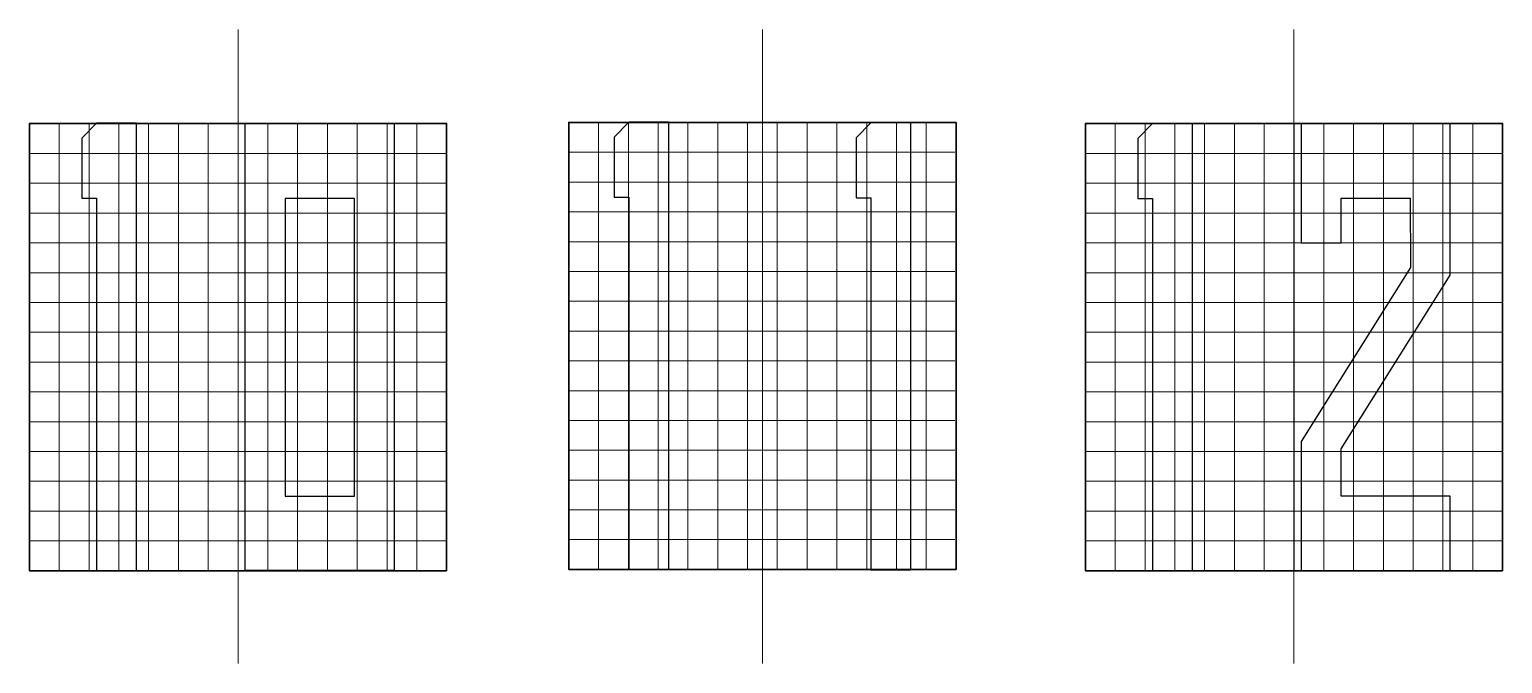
# Model space of a CAD drawing. Header units: millimetres. Extents: x -187 to 68, y -53 to 125.
# Drawn here: x -185 to -117.3, y 9.2 to 38.4 of the extents above; entities that cross this region are included whole.
import ezdxf
from ezdxf.lldxf.tags import DXFTag

# ---------------------------------------------------------------- set-up
doc = ezdxf.new("R2010")
doc.units = ezdxf.units.MM
doc.header["$MEASUREMENT"] = 0
doc.layers.add('ESQUEMA', color=7, linetype='Continuous')
tags = doc.linetypes.add('New Line10', pattern=[0.8, 0.5, -0.1, 0.1, -0.1]).pattern_tags.tags
tags[10:11] = [DXFTag(74, 4), DXFTag(75, 0), DXFTag(340, '0'), DXFTag(46, 1.0), DXFTag(50, 0.0), DXFTag(44, 0.0), DXFTag(45, 0.0)]
tags[8:9] = [DXFTag(74, 4), DXFTag(75, 0), DXFTag(340, '0'), DXFTag(46, 1.0), DXFTag(50, 0.0), DXFTag(44, 0.0), DXFTag(45, 0.0)]
tags[6:7] = [DXFTag(74, 4), DXFTag(75, 0), DXFTag(340, '0'), DXFTag(46, 1.0), DXFTag(50, 0.0), DXFTag(44, 0.0), DXFTag(45, 0.0)]
tags[4:5] = [DXFTag(74, 4), DXFTag(75, 0), DXFTag(340, '0'), DXFTag(46, 1.0), DXFTag(50, 0.0), DXFTag(44, 0.0), DXFTag(45, 0.0)]
tags = doc.linetypes.add('New Line11', pattern=[0.8, 0.5, -0.1, 0.1, -0.1]).pattern_tags.tags
tags[10:11] = [DXFTag(74, 4), DXFTag(75, 0), DXFTag(340, '0'), DXFTag(46, 1.0), DXFTag(50, 0.0), DXFTag(44, 0.0), DXFTag(45, 0.0)]
tags[8:9] = [DXFTag(74, 4), DXFTag(75, 0), DXFTag(340, '0'), DXFTag(46, 1.0), DXFTag(50, 0.0), DXFTag(44, 0.0), DXFTag(45, 0.0)]
tags[6:7] = [DXFTag(74, 4), DXFTag(75, 0), DXFTag(340, '0'), DXFTag(46, 1.0), DXFTag(50, 0.0), DXFTag(44, 0.0), DXFTag(45, 0.0)]
tags[4:5] = [DXFTag(74, 4), DXFTag(75, 0), DXFTag(340, '0'), DXFTag(46, 1.0), DXFTag(50, 0.0), DXFTag(44, 0.0), DXFTag(45, 0.0)]
tags = doc.linetypes.add('New Line12', pattern=[0.8, 0.5, -0.1, 0.1, -0.1]).pattern_tags.tags
tags[10:11] = [DXFTag(74, 4), DXFTag(75, 0), DXFTag(340, '0'), DXFTag(46, 1.0), DXFTag(50, 0.0), DXFTag(44, 0.0), DXFTag(45, 0.0)]
tags[8:9] = [DXFTag(74, 4), DXFTag(75, 0), DXFTag(340, '0'), DXFTag(46, 1.0), DXFTag(50, 0.0), DXFTag(44, 0.0), DXFTag(45, 0.0)]
tags[6:7] = [DXFTag(74, 4), DXFTag(75, 0), DXFTag(340, '0'), DXFTag(46, 1.0), DXFTag(50, 0.0), DXFTag(44, 0.0), DXFTag(45, 0.0)]
tags[4:5] = [DXFTag(74, 4), DXFTag(75, 0), DXFTag(340, '0'), DXFTag(46, 1.0), DXFTag(50, 0.0), DXFTag(44, 0.0), DXFTag(45, 0.0)]

msp = doc.modelspace()

# ---------------------------------------------------------------- linework, layer by layer
at = {"layer": 'ESQUEMA', "color": 250, "linetype": 'New Line10', "lineweight": 15}
msp.add_open_spline([(-175.4564, 38.3657), (-175.4564, 38.3657), (-175.4564, 9.2351), (-175.4564, 9.2351)], degree=3, dxfattribs=at)
at = {"layer": 'ESQUEMA', "color": 250, "linetype": 'New Line11', "lineweight": 15}
msp.add_open_spline([(-151.3594, 38.3657), (-151.3594, 38.3657), (-151.3594, 9.2351), (-151.3594, 9.2351)], degree=3, dxfattribs=at)
at = {"layer": 'ESQUEMA', "color": 250, "linetype": 'New Line12', "lineweight": 15}
msp.add_open_spline([(-126.933, 38.3657), (-126.933, 38.3657), (-126.933, 9.2351), (-126.933, 9.2351)], degree=3, dxfattribs=at)
at = {"layer": 'ESQUEMA', "color": 154, "lineweight": 30}
for points in [[(-165.8732, 13.501), (-165.8732, 13.501), (-165.8732, 34.039), (-165.8732, 34.039), (-165.8732, 34.039), (-165.8732, 34.039), (-185.0393, 34.0387), (-185.0393, 34.0387), (-185.0393, 34.0387), (-185.0393, 34.0387), (-185.0393, 13.5014), (-185.0393, 13.5014), (-185.0393, 13.5014), (-185.0393, 13.5014), (-165.8732, 13.501), (-165.8732, 13.501)], [(-142.46, 34.0936), (-142.46, 34.0936), (-160.259, 34.0936), (-160.259, 34.0936), (-160.259, 34.0936), (-160.259, 34.0936), (-160.259, 13.5563), (-160.259, 13.5563), (-160.259, 13.5563), (-160.259, 13.5563), (-142.46, 13.5563), (-142.46, 13.5563), (-142.46, 13.5563), (-142.46, 13.5563), (-142.46, 34.0936), (-142.46, 34.0936)], [(-117.3497, 13.501), (-117.3497, 13.501), (-117.3497, 34.039), (-117.3497, 34.039), (-117.3497, 34.039), (-117.3497, 34.039), (-136.5162, 34.0387), (-136.5162, 34.0387), (-136.5162, 34.0387), (-136.5162, 34.0387), (-136.5162, 13.5014), (-136.5162, 13.5014), (-136.5162, 13.5014), (-136.5162, 13.5014), (-117.3497, 13.501), (-117.3497, 13.501)]]:
    msp.add_open_spline(points, degree=3, knots=[0, 0, 0, 0, 0.2, 0.2, 0.2, 0.2, 0.4, 0.4, 0.4, 0.4, 0.6, 0.6, 0.6, 0.6, 1, 1, 1, 1], dxfattribs=at)
at = {"layer": 'ESQUEMA', "color": 154, "lineweight": 15}
for points in [[(-185.0393, 34.0386), (-185.0393, 34.0386), (-185.0393, 13.5013), (-185.0393, 13.5013)], [(-183.6702, 34.0386), (-183.6702, 34.0386), (-183.6702, 13.5013), (-183.6702, 13.5013)], [(-182.3008, 34.0386), (-182.3008, 34.0386), (-182.3008, 13.5013), (-182.3008, 13.5013)], [(-180.9317, 34.0386), (-180.9317, 34.0386), (-180.9317, 13.5013), (-180.9317, 13.5013)], [(-179.5627, 34.039), (-179.5627, 34.039), (-179.5627, 13.5013), (-179.5627, 13.5013)], [(-178.1936, 34.039), (-178.1936, 34.039), (-178.1936, 13.5013), (-178.1936, 13.5013)], [(-176.8245, 34.039), (-176.8245, 34.039), (-176.8245, 13.5013), (-176.8245, 13.5013)], [(-175.4554, 34.039), (-175.4554, 34.039), (-175.4554, 13.5013), (-175.4554, 13.5013)], [(-174.0867, 34.039), (-174.0867, 34.039), (-174.0867, 13.5013), (-174.0867, 13.5013)], [(-172.7173, 34.039), (-172.7173, 34.039), (-172.7173, 13.5013), (-172.7173, 13.5013)], [(-171.3482, 34.039), (-171.3482, 34.039), (-171.3482, 13.5013), (-171.3482, 13.5013)], [(-169.9791, 34.039), (-169.9791, 34.039), (-169.9791, 13.5013), (-169.9791, 13.5013)], [(-168.6097, 34.039), (-168.6097, 34.039), (-168.6097, 13.5013), (-168.6097, 13.5013)], [(-167.2409, 34.0393), (-167.2409, 34.0393), (-167.2409, 13.5013), (-167.2409, 13.5013)], [(-158.8898, 34.0934), (-158.8898, 34.0934), (-158.8898, 13.5561), (-158.8898, 13.5561)], [(-157.5203, 34.0934), (-157.5203, 34.0934), (-157.5203, 13.5561), (-157.5203, 13.5561)], [(-156.1513, 34.0934), (-156.1513, 34.0934), (-156.1513, 13.5561), (-156.1513, 13.5561)], [(-154.7821, 34.0934), (-154.7821, 34.0934), (-154.7821, 13.5561), (-154.7821, 13.5561)], [(-153.4128, 34.0934), (-153.4128, 34.0934), (-153.4128, 13.5561), (-153.4128, 13.5561)], [(-152.0437, 34.0934), (-152.0437, 34.0934), (-152.0437, 13.5561), (-152.0437, 13.5561)], [(-150.6749, 34.0934), (-150.6749, 34.0934), (-150.6749, 13.5561), (-150.6749, 13.5561)], [(-149.3054, 34.0934), (-149.3054, 34.0934), (-149.3054, 13.5561), (-149.3054, 13.5561)], [(-147.9365, 34.0934), (-147.9365, 34.0934), (-147.9365, 13.5561), (-147.9365, 13.5561)], [(-146.5673, 34.0934), (-146.5673, 34.0934), (-146.5673, 13.5561), (-146.5673, 13.5561)], [(-145.1978, 34.0934), (-145.1978, 34.0934), (-145.1978, 13.5561), (-145.1978, 13.5561)], [(-143.8291, 34.0934), (-143.8291, 34.0934), (-143.8291, 13.5561), (-143.8291, 13.5561)], [(-136.516, 34.0386), (-136.516, 34.0386), (-136.516, 13.5013), (-136.516, 13.5013)], [(-135.1469, 34.0386), (-135.1469, 34.0386), (-135.1469, 13.5013), (-135.1469, 13.5013)], [(-133.7775, 34.0386), (-133.7775, 34.0386), (-133.7775, 13.5013), (-133.7775, 13.5013)], [(-132.4083, 34.0386), (-132.4083, 34.0386), (-132.4083, 13.5013), (-132.4083, 13.5013)], [(-131.0393, 34.039), (-131.0393, 34.039), (-131.0393, 13.5013), (-131.0393, 13.5013)], [(-129.6701, 34.039), (-129.6701, 34.039), (-129.6701, 13.5013), (-129.6701, 13.5013)], [(-128.301, 34.039), (-128.301, 34.039), (-128.301, 13.5013), (-128.301, 13.5013)], [(-126.9319, 34.039), (-126.9319, 34.039), (-126.9319, 13.5013), (-126.9319, 13.5013)], [(-125.563, 34.039), (-125.563, 34.039), (-125.563, 13.5013), (-125.563, 13.5013)], [(-124.1936, 34.039), (-124.1936, 34.039), (-124.1936, 13.5013), (-124.1936, 13.5013)], [(-122.8247, 34.039), (-122.8247, 34.039), (-122.8247, 13.5013), (-122.8247, 13.5013)], [(-121.4556, 34.039), (-121.4556, 34.039), (-121.4556, 13.5013), (-121.4556, 13.5013)], [(-120.0863, 34.039), (-120.0863, 34.039), (-120.0863, 13.5013), (-120.0863, 13.5013)], [(-118.7173, 34.0393), (-118.7173, 34.0393), (-118.7173, 13.5013), (-118.7173, 13.5013)], [(-185.0393, 32.6696), (-185.0393, 32.6696), (-165.8733, 32.6696), (-165.8733, 32.6696)], [(-160.2589, 32.7243), (-160.2589, 32.7243), (-142.523, 32.7243), (-142.523, 32.7243)], [(-136.516, 32.6696), (-136.516, 32.6696), (-117.3496, 32.6696), (-117.3496, 32.6696)], [(-185.0393, 31.2998), (-185.0393, 31.2998), (-165.8733, 31.2998), (-165.8733, 31.2998)], [(-160.2589, 31.3549), (-160.2589, 31.3549), (-142.523, 31.3549), (-142.523, 31.3549)], [(-136.516, 31.2998), (-136.516, 31.2998), (-117.3496, 31.2998), (-117.3496, 31.2998)], [(-185.0393, 29.931), (-185.0393, 29.931), (-165.8733, 29.931), (-165.8733, 29.931)], [(-160.2589, 29.9858), (-160.2589, 29.9858), (-142.523, 29.9858), (-142.523, 29.9858)], [(-136.516, 29.931), (-136.516, 29.931), (-117.3496, 29.931), (-117.3496, 29.931)], [(-185.0393, 28.5616), (-185.0393, 28.5616), (-165.8733, 28.5616), (-165.8733, 28.5616)], [(-160.2589, 28.6167), (-160.2589, 28.6167), (-142.523, 28.6167), (-142.523, 28.6167)], [(-136.516, 28.5616), (-136.516, 28.5616), (-117.3496, 28.5616), (-117.3496, 28.5616)], [(-185.0393, 27.1922), (-185.0393, 27.1922), (-165.8733, 27.1922), (-165.8733, 27.1922)], [(-160.2589, 27.2476), (-160.2589, 27.2476), (-142.523, 27.2476), (-142.523, 27.2476)], [(-136.516, 27.1922), (-136.516, 27.1922), (-117.3496, 27.1922), (-117.3496, 27.1922)], [(-185.0393, 25.8234), (-185.0393, 25.8234), (-165.8733, 25.8234), (-165.8733, 25.8234)], [(-160.2589, 25.8782), (-160.2589, 25.8782), (-142.523, 25.8782), (-142.523, 25.8782)], [(-136.516, 25.8234), (-136.516, 25.8234), (-117.3496, 25.8234), (-117.3496, 25.8234)], [(-185.0393, 24.4544), (-185.0393, 24.4544), (-165.8733, 24.4544), (-165.8733, 24.4544)], [(-160.2589, 24.5091), (-160.2589, 24.5091), (-142.523, 24.5091), (-142.523, 24.5091)], [(-136.516, 24.4544), (-136.516, 24.4544), (-117.3496, 24.4544), (-117.3496, 24.4544)], [(-185.0393, 23.0849), (-185.0393, 23.0849), (-165.8733, 23.0849), (-165.8733, 23.0849)], [(-160.2589, 23.1404), (-160.2589, 23.1404), (-142.523, 23.1404), (-142.523, 23.1404)], [(-136.516, 23.0849), (-136.516, 23.0849), (-117.3496, 23.0849), (-117.3496, 23.0849)], [(-185.0393, 21.7159), (-185.0393, 21.7159), (-165.8733, 21.7159), (-165.8733, 21.7159)], [(-160.2589, 21.771), (-160.2589, 21.771), (-142.523, 21.771), (-142.523, 21.771)], [(-136.516, 21.7159), (-136.516, 21.7159), (-117.3496, 21.7159), (-117.3496, 21.7159)], [(-185.0393, 20.3468), (-185.0393, 20.3468), (-165.8733, 20.3468), (-165.8733, 20.3468)], [(-160.2589, 20.4016), (-160.2589, 20.4016), (-142.523, 20.4016), (-142.523, 20.4016)], [(-136.516, 20.3468), (-136.516, 20.3468), (-117.3496, 20.3468), (-117.3496, 20.3468)], [(-185.0393, 18.9777), (-185.0393, 18.9777), (-165.8733, 18.9777), (-165.8733, 18.9777)], [(-160.2589, 19.0328), (-160.2589, 19.0328), (-142.523, 19.0328), (-142.523, 19.0328)], [(-136.516, 18.9777), (-136.516, 18.9777), (-117.3496, 18.9777), (-117.3496, 18.9777)], [(-185.0393, 17.6086), (-185.0393, 17.6086), (-165.8733, 17.6086), (-165.8733, 17.6086)], [(-160.2589, 17.6637), (-160.2589, 17.6637), (-142.523, 17.6637), (-142.523, 17.6637)], [(-136.516, 17.6086), (-136.516, 17.6086), (-117.3496, 17.6086), (-117.3496, 17.6086)], [(-160.2589, 16.2943), (-160.2589, 16.2943), (-142.523, 16.2943), (-142.523, 16.2943)], [(-185.0393, 16.2392), (-185.0393, 16.2392), (-165.8733, 16.2392), (-165.8733, 16.2392)], [(-136.516, 16.2392), (-136.516, 16.2392), (-117.3496, 16.2392), (-117.3496, 16.2392)], [(-160.2589, 14.9259), (-160.2589, 14.9259), (-142.523, 14.9259), (-142.523, 14.9259)], [(-185.0393, 14.8705), (-185.0393, 14.8705), (-165.8733, 14.8705), (-165.8733, 14.8705)], [(-136.516, 14.8705), (-136.516, 14.8705), (-117.3496, 14.8705), (-117.3496, 14.8705)]]:
    msp.add_open_spline(points, degree=3, dxfattribs=at)
at = {"layer": 'ESQUEMA', "color": 250}
for points, knots in [([(-182.6374, 33.3706), (-182.6374, 33.3706), (-181.9527, 34.055), (-181.9527, 34.055), (-181.9527, 34.055), (-181.9527, 34.055), (-180.127, 34.0543), (-180.127, 34.0543), (-180.127, 34.0543), (-180.127, 34.0543), (-180.127, 13.5149), (-180.127, 13.5149), (-180.127, 13.5149), (-180.127, 13.5149), (-181.9527, 13.5149), (-181.9527, 13.5149), (-181.9527, 13.5149), (-181.9527, 13.5149), (-181.9527, 30.6179), (-181.9527, 30.6179), (-181.9527, 30.6179), (-181.9527, 30.6179), (-182.6374, 30.6179), (-182.6374, 30.6179), (-182.6374, 30.6179), (-182.6374, 30.6179), (-182.6374, 33.3706), (-182.6374, 33.3706)], [0, 0, 0, 0, 0.125, 0.125, 0.125, 0.125, 0.25, 0.25, 0.25, 0.25, 0.375, 0.375, 0.375, 0.375, 0.5, 0.5, 0.5, 0.5, 0.625, 0.625, 0.625, 0.625, 0.75, 0.75, 0.75, 0.75, 1, 1, 1, 1]), ([(-175.1219, 13.5023), (-175.1219, 13.5023), (-168.2755, 13.5023), (-168.2755, 13.5023), (-168.2755, 13.5023), (-168.2755, 13.5023), (-168.2755, 34.0421), (-168.2755, 34.0421), (-168.2755, 34.0421), (-168.2755, 34.0421), (-175.1219, 34.0421), (-175.1219, 34.0421), (-175.1219, 34.0421), (-175.1219, 34.0421), (-175.1219, 13.5023), (-175.1219, 13.5023)], [0, 0, 0, 0, 0.2, 0.2, 0.2, 0.2, 0.4, 0.4, 0.4, 0.4, 0.6, 0.6, 0.6, 0.6, 1, 1, 1, 1]), ([(-158.1746, 33.4157), (-158.1746, 33.4157), (-157.4899, 34.1005), (-157.4899, 34.1005), (-157.4899, 34.1005), (-157.4899, 34.1005), (-155.6643, 34.0994), (-155.6643, 34.0994), (-155.6643, 34.0994), (-155.6643, 34.0994), (-155.6643, 13.56), (-155.6643, 13.56), (-155.6643, 13.56), (-155.6643, 13.56), (-157.4899, 13.56), (-157.4899, 13.56), (-157.4899, 13.56), (-157.4899, 13.56), (-157.4899, 30.663), (-157.4899, 30.663), (-157.4899, 30.663), (-157.4899, 30.663), (-158.1746, 30.663), (-158.1746, 30.663), (-158.1746, 30.663), (-158.1746, 30.663), (-158.1746, 33.4157), (-158.1746, 33.4157)], [0, 0, 0, 0, 0.125, 0.125, 0.125, 0.125, 0.25, 0.25, 0.25, 0.25, 0.375, 0.375, 0.375, 0.375, 0.5, 0.5, 0.5, 0.5, 0.625, 0.625, 0.625, 0.625, 0.75, 0.75, 0.75, 0.75, 1, 1, 1, 1]), ([(-147.0546, 33.3889), (-147.0546, 33.3889), (-146.3698, 34.0733), (-146.3698, 34.0733), (-146.3698, 34.0733), (-146.3698, 34.0733), (-144.5442, 34.0726), (-144.5442, 34.0726), (-144.5442, 34.0726), (-144.5442, 34.0726), (-144.5442, 13.5331), (-144.5442, 13.5331), (-144.5442, 13.5331), (-144.5442, 13.5331), (-146.3698, 13.5331), (-146.3698, 13.5331), (-146.3698, 13.5331), (-146.3698, 13.5331), (-146.3698, 30.6361), (-146.3698, 30.6361), (-146.3698, 30.6361), (-146.3698, 30.6361), (-147.0546, 30.6361), (-147.0546, 30.6361), (-147.0546, 30.6361), (-147.0546, 30.6361), (-147.0546, 33.3889), (-147.0546, 33.3889)], [0, 0, 0, 0, 0.125, 0.125, 0.125, 0.125, 0.25, 0.25, 0.25, 0.25, 0.375, 0.375, 0.375, 0.375, 0.5, 0.5, 0.5, 0.5, 0.625, 0.625, 0.625, 0.625, 0.75, 0.75, 0.75, 0.75, 1, 1, 1, 1]), ([(-134.1134, 33.3579), (-134.1134, 33.3579), (-133.4287, 34.0426), (-133.4287, 34.0426), (-133.4287, 34.0426), (-133.4287, 34.0426), (-131.6031, 34.0415), (-131.6031, 34.0415), (-131.6031, 34.0415), (-131.6031, 34.0415), (-131.6031, 13.5021), (-131.6031, 13.5021), (-131.6031, 13.5021), (-131.6031, 13.5021), (-133.4287, 13.5021), (-133.4287, 13.5021), (-133.4287, 13.5021), (-133.4287, 13.5021), (-133.4287, 30.6051), (-133.4287, 30.6051), (-133.4287, 30.6051), (-133.4287, 30.6051), (-134.1134, 30.6051), (-134.1134, 30.6051), (-134.1134, 30.6051), (-134.1134, 30.6051), (-134.1134, 33.3579), (-134.1134, 33.3579)], [0, 0, 0, 0, 0.125, 0.125, 0.125, 0.125, 0.25, 0.25, 0.25, 0.25, 0.375, 0.375, 0.375, 0.375, 0.5, 0.5, 0.5, 0.5, 0.625, 0.625, 0.625, 0.625, 0.75, 0.75, 0.75, 0.75, 1, 1, 1, 1]), ([(-126.5986, 28.5647), (-126.5986, 28.5647), (-126.599, 34.0391), (-126.599, 34.0391), (-126.599, 34.0391), (-126.599, 34.0391), (-119.7523, 34.0391), (-119.7523, 34.0391), (-119.7523, 34.0391), (-119.7523, 34.0391), (-119.7526, 27.0852), (-119.7526, 27.0852), (-119.7526, 27.0852), (-119.7526, 27.0852), (-124.7709, 19.0944), (-124.7709, 19.0944), (-124.7709, 19.0944), (-124.7709, 19.0944), (-124.7709, 16.9195), (-124.7709, 16.9195), (-124.7709, 16.9195), (-124.7709, 16.9195), (-119.7523, 16.9199), (-119.7523, 16.9199), (-119.7523, 16.9199), (-119.7523, 16.9199), (-119.7523, 13.499), (-119.7523, 13.499), (-119.7523, 13.499), (-119.7523, 13.499), (-126.599, 13.499), (-126.599, 13.499), (-126.599, 13.499), (-126.599, 13.499), (-126.5979, 19.4327), (-126.5979, 19.4327), (-126.5979, 19.4327), (-126.5979, 19.4327), (-121.5863, 27.4235), (-121.5863, 27.4235), (-121.5863, 27.4235), (-121.5863, 27.4235), (-121.5878, 30.6133), (-121.5878, 30.6133), (-121.5878, 30.6133), (-121.5878, 30.6133), (-124.7631, 30.6133), (-124.7631, 30.6133), (-124.7631, 30.6133), (-124.7631, 30.6133), (-124.7631, 28.5647), (-124.7631, 28.5647), (-124.7631, 28.5647), (-124.7631, 28.5647), (-126.5986, 28.5647), (-126.5986, 28.5647)], [0, 0, 0, 0, 0.0666667, 0.0666667, 0.0666667, 0.0666667, 0.1333333, 0.1333333, 0.1333333, 0.1333333, 0.2, 0.2, 0.2, 0.2, 0.2666667, 0.2666667, 0.2666667, 0.2666667, 0.3333333, 0.3333333, 0.3333333, 0.3333333, 0.4, 0.4, 0.4, 0.4, 0.4666667, 0.4666667, 0.4666667, 0.4666667, 0.5333333, 0.5333333, 0.5333333, 0.5333333, 0.6, 0.6, 0.6, 0.6, 0.6666667, 0.6666667, 0.6666667, 0.6666667, 0.7333333, 0.7333333, 0.7333333, 0.7333333, 0.8, 0.8, 0.8, 0.8, 0.8666667, 0.8666667, 0.8666667, 0.8666667, 1, 1, 1, 1]), ([(-170.1019, 16.9235), (-170.1019, 16.9235), (-173.2963, 16.9235), (-173.2963, 16.9235), (-173.2963, 16.9235), (-173.2963, 16.9235), (-173.2963, 30.6014), (-173.2963, 30.6014), (-173.2963, 30.6014), (-173.2963, 30.6014), (-170.1019, 30.6014), (-170.1019, 30.6014), (-170.1019, 30.6014), (-170.1019, 30.6014), (-170.1019, 16.9235), (-170.1019, 16.9235)], [0, 0, 0, 0, 0.2, 0.2, 0.2, 0.2, 0.4, 0.4, 0.4, 0.4, 0.6, 0.6, 0.6, 0.6, 1, 1, 1, 1])]:
    msp.add_open_spline(points, degree=3, knots=knots, dxfattribs=at)

doc.saveas('drawing.dxf')
